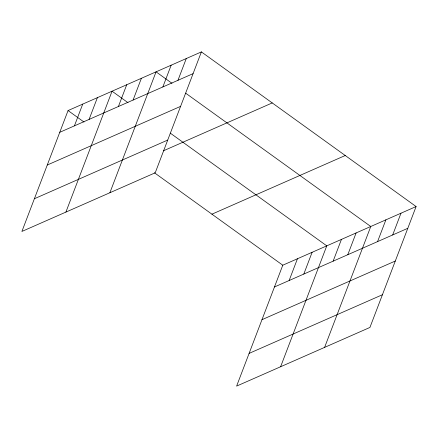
<?xml version="1.0" encoding="UTF-8"?>
<svg xmlns="http://www.w3.org/2000/svg" width="438" height="438" viewBox="0 0 438 438"><rect width="100%" height="100%" fill="white"/><g stroke="black" fill="none" stroke-linecap="round" stroke-linejoin="round"><path stroke-width="0.66" d="M201.387 51.898L68.065 110.557L21.9 231.45L155.222 172.791L201.387 51.898L416.1 206.55L369.935 327.443L236.613 386.102L282.778 265.209L416.1 206.55M74.422 125.865L82.727 104.102M89.084 119.41L97.395 97.652M65.897 212.091L112.062 91.197L127.989 102.673M118.419 106.505L126.724 84.748M133.081 100.05L141.392 78.293M109.894 192.731L156.054 71.837L171.986 83.313M162.859 86.948L171.165 65.191M177.965 80.302L186.276 58.544M289.135 280.517L297.446 258.759M303.802 274.068L312.108 252.304M280.61 366.748L326.775 245.855L170.283 133.136M333.132 261.157L341.443 239.4M347.799 254.708L356.105 232.95M324.607 347.389L370.772 226.495L185.717 93.206M377.572 241.606L385.878 219.849M392.683 234.96L400.989 213.196M59.754 132.314L193.076 73.655M47.266 165.027L180.582 106.368M34.394 198.737L167.716 140.072M163.363 150.836L272.239 102.93M211.921 214.177L345.243 155.512M274.473 286.972L407.789 228.308M261.979 319.685L395.3 261.026M249.107 353.389L382.429 294.73M68.065 110.557L83.992 122.027M154.406 172.747L282.778 265.209"/></g></svg>
